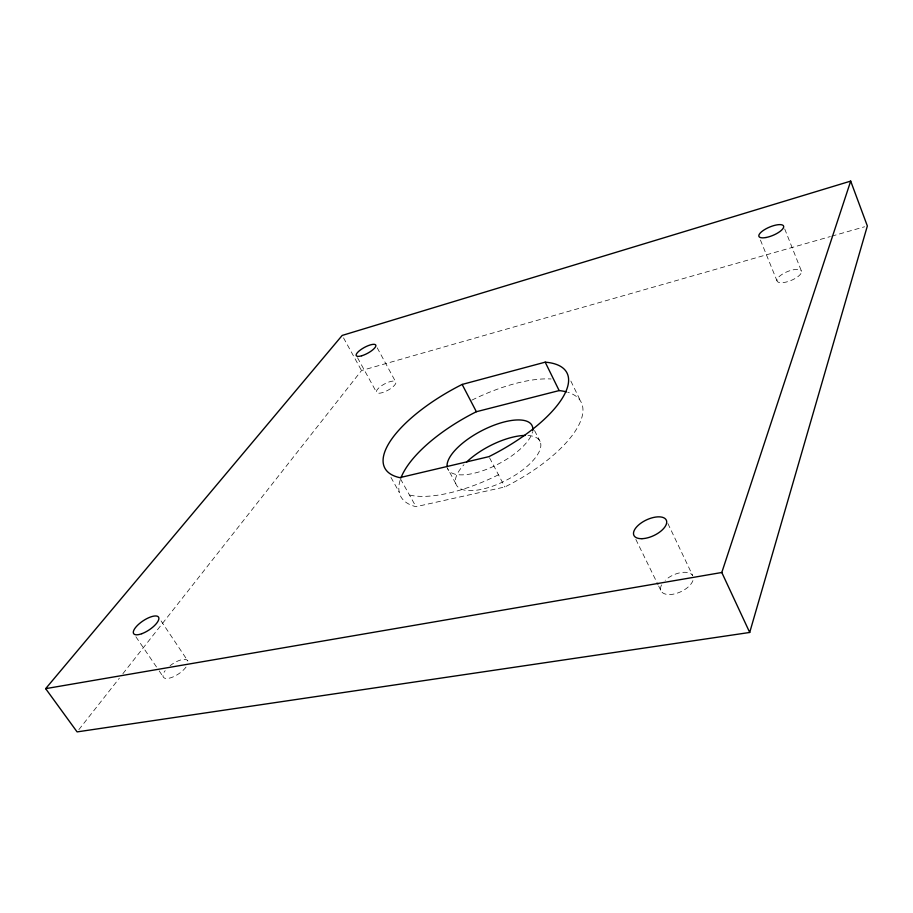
<?xml version="1.0" encoding="UTF-8"?>
<svg xmlns="http://www.w3.org/2000/svg" width="913" height="913" viewBox="0 0 913 913"><rect width="100%" height="100%" fill="white"/><g stroke="black" fill="none" stroke-linecap="round" stroke-linejoin="round"><path stroke-width="0.68" stroke-dasharray="4.57 3.42" d="M78.849 729.658L119.363 678.188M122.878 673.714L361.525 370.53L830.339 236.558M831.709 236.17L864.611 226.766M400.099 480.341A101.777 40.001 -27.6 0 0 415.974 506.692L504.866 486.971A101.777 40.001 -27.6 0 0 567.772 392.259M135.9 636.795L158.371 669.72M159.17 670.895L163.176 676.773M161.053 620.92L187.861 660.978A14.688 5.82 -34.2 0 0 170.069 665.725M390.935 477.385L399.186 492.107M400.465 478.891L415.974 506.692M343.516 337.856L361.525 370.53M357.519 357.736L376.384 392.031M455.758 483.525L447.393 468.038A47.419 18.602 -27.6 0 0 489.836 468.015A47.419 18.602 -27.6 0 0 532.484 432.02M377.206 347.807L395.865 382.227A10.956 3.584 -28.5 0 1 382.022 392.727A10.956 3.584 -28.5 0 1 380.504 386.519A10.956 3.584 -28.5 0 1 395.865 382.227M489.585 457.847L504.866 486.971M534.562 430.559L540.074 441.47M635.836 539.4L658.056 584.777M658.672 586.032L661.138 591.076M570.865 381.075L580.748 401.423M667.905 523.56L692.67 575.567A17.587 9.176 -24.9 0 0 665.189 580.314M760.438 240.051L776.952 280.736M784.712 228.935L801.511 271.264A13.181 4.793 -22.3 0 1 784.141 282.471A13.181 4.793 -22.3 0 1 782.064 274.368A13.181 4.793 -22.3 0 1 801.511 271.264M527.988 435.49A47.179 19.036 -27.6 0 1 529.939 463.736A47.179 19.036 -27.6 0 1 470.994 490.635A47.179 19.036 -27.6 0 1 463.975 464.706M692.921 580.6A17.587 9.176 -24.9 0 1 670.975 594.477A17.587 9.176 -24.9 0 1 662.655 583.156M498.475 474.783A102.176 39.293 -27.6 0 1 409.458 495.017M471.884 400.134A102.176 39.293 -27.6 0 1 551.098 378.975M186.035 667.072A14.688 5.82 -34.2 0 1 168.517 678.325A14.688 5.82 -34.2 0 1 165.162 670.633"/><path stroke-width="1.37" d="M749.71 632.458L867.35 225.979L850.688 181.105L342.181 335.436L45.65 688.653L77.091 731.895L749.71 632.458L721.795 572.497L850.688 181.105M462.149 384.441L545.198 362.164A102.747 38.243 -27.6 0 1 562.933 397.189A102.747 38.243 -27.6 0 1 488.946 456.637L399.768 477.647A102.747 38.243 -27.6 0 1 462.149 384.441L476.369 411.717A101.777 40.001 -27.6 0 0 400.91 477.99M476.369 411.717L559.144 390.581A101.777 40.001 -27.6 0 1 566.437 391.882M45.65 688.653L721.795 572.497M545.198 362.164L559.144 390.581M447.13 466.817A47.419 18.602 -27.6 0 1 490.338 426.679A47.419 18.602 -27.6 0 1 532.724 430.845M466.577 462.069A47.179 19.036 -27.6 0 1 525.249 435.421M765.984 237.517A13.364 4.474 -22.8 0 0 783.662 226.287A13.364 4.474 -22.8 0 0 764.124 229.905A13.364 4.474 -22.8 0 0 765.984 237.517M641.953 538.681A17.918 8.651 -25.2 0 0 666.718 521.951A17.918 8.651 -25.2 0 0 641.599 522.67A17.918 8.651 -25.2 0 0 641.953 538.681M141.812 633.702A14.916 5.444 -33.6 0 0 158.679 617.393A14.916 5.444 -33.6 0 0 137.829 625.028A14.916 5.444 -33.6 0 0 141.812 633.702M361.742 355.762A11.082 3.321 -28.4 0 0 375.871 345.342A11.082 3.321 -28.4 0 0 360.452 349.93A11.082 3.321 -28.4 0 0 361.742 355.762"/></g></svg>
